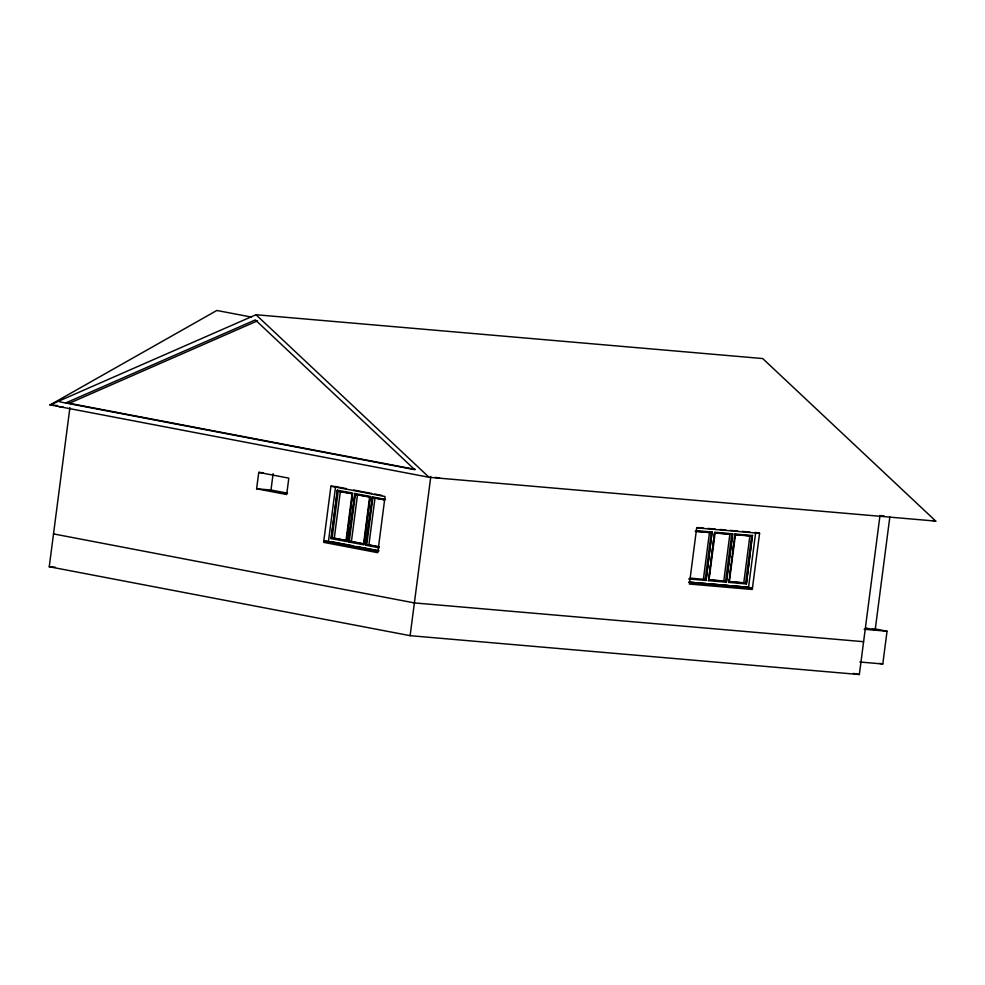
<?xml version="1.0" encoding="UTF-8"?>
<svg xmlns="http://www.w3.org/2000/svg" width="985" height="985" viewBox="0 0 985 985"><rect width="100%" height="100%" fill="white"/><g stroke="black" fill="none" stroke-linecap="round" stroke-linejoin="round"><path stroke-width="1.48" d="M880.011 515.34L859.339 674.528L410.129 635.67L49.25 566.744L69.923 407.556M258.747 472.394L288.814 478.144L286.684 494.519L256.617 488.782L258.747 472.394L263.057 472.775M287.534 493.177L270.998 490.025L273.116 473.637M330.923 486.184L323.622 542.341L377.76 552.683L385.049 496.526L330.923 486.184L336.673 486.688M378.092 550.861L328.473 541.381L335.589 486.59L346.117 488.597M331.12 538.61L337.399 490.21L331.12 538.61L346.449 541.491L348.21 527.886M338.212 491.146L352.076 493.793L345.994 540.605L332.13 537.958L338.212 491.146L351.46 493.448M346.769 540.519L334.297 538.142L340.367 491.33M348.604 524.857L351.165 505.194M351.546 502.178L352.137 497.634M348.308 541.898L354.957 493.522L348.308 541.898L363.958 544.84L370.249 496.44L354.6 493.497M355.376 494.359L369.634 497.08L363.539 544.015L349.281 541.282L355.376 494.359L368.944 496.723M364.278 543.929L351.436 541.479L357.53 494.544M364.351 541.824L366.9 522.161M367.294 519.132L369.855 499.469M365.829 545.234L372.478 496.871L365.829 545.234L379.299 547.808M379.36 547.069L366.765 544.656L372.872 497.671L384.815 499.727M378.72 546.712L368.919 544.84L375.026 497.856M410.129 635.67L430.802 476.494M705.211 579.549L711.281 532.737L709.483 532.392L703.401 579.205L705.211 579.549L690.226 578.06M706.048 580.448L712.032 531.998L706.048 580.448L688.663 578.946M708.338 580.621L726.388 582.209L732.68 533.821L714.617 532.22L708.634 580.682L710.296 565.501M710.69 562.472L714.42 533.735M729.885 534.092L731.683 534.436L725.588 581.372L723.79 581.027L729.885 534.092L714.827 532.799M734.379 538.524L734.97 533.981L728.986 582.431L729.072 579.352M729.466 576.323L731.042 564.233M731.436 561.204L732.015 556.673M732.409 553.644L733.985 541.541M749.893 535.791L751.69 536.135L745.596 583.132L743.786 582.788L749.893 535.791L745.46 535.409M746.371 583.945L752.355 535.483L746.371 583.945L728.678 582.381M755.655 532.565L748.538 587.356L688.65 582.184M759.57 533.316L752.269 589.473L689.389 584.031L696.678 527.874L759.57 533.316L755.052 532.454M868.573 628.541L865.877 628.381L875.209 629.637L889.837 516.977M859.856 661.994L882.794 663.988L887.042 631.225L875.012 628.923M57.561 405.537L50.124 404.897L255.989 314.732L762.698 358.552L935.75 521.102L429.041 477.282L50.124 404.897L216.835 310.472L251.52 317.096M65.65 402.988L255.324 319.916L414.747 469.673L59.765 401.855M66.845 403.087L69.246 403.296L257.504 320.839M50.124 404.897L53.128 404.318M59.149 406.62L63.188 406.977M256.617 488.782L270.998 490.025M697.257 527.517L703.253 528.034M707.747 528.428L715.233 529.068M719.727 529.462L725.711 529.979M730.205 530.373L737.691 531.013M742.185 531.408L749.671 532.048M696.087 530.619L712.327 532.06M734.97 533.981L752.651 535.544M735.118 534.523L742.505 535.15M697.774 531.383L708.018 532.269M731.683 534.436L715.122 533.008L709.028 579.931L725.588 581.372M751.69 536.135L735.45 534.732L729.343 581.729L745.596 583.132M695.188 531.346L711.281 532.737M332.13 537.958L334.297 538.142M349.281 541.282L351.436 541.479M346.449 541.491L352.728 493.103L337.399 490.21M328.473 541.381L323.806 540.974L377.932 551.317M366.765 544.656L368.919 544.84M708.732 579.722L723.79 581.027M729.011 581.507L743.786 582.788M689.537 582.037L694.031 582.431M700.015 582.948L706.011 583.465M711.995 583.982L717.991 584.499M722.485 584.881L728.469 585.398M734.465 585.927L740.449 586.444M689.562 582.664L752.454 588.107L746.433 586.962M864.104 629.243L887.042 631.225M49.25 566.744L55.369 567.274M863.599 641.691L414.377 602.918L53.51 533.907M872.156 628.996L875.209 629.637M932.746 520.523L935.75 521.102M881.513 515.623L884.518 516.202M69.246 403.296L415.325 469.402M732.68 533.821L726.388 582.209M435.308 477.356L439.827 478.205M353.64 490.037L371.677 493.485M374.682 494.051L382.205 495.492M372.108 496.846L385.578 499.42M372.872 497.671L384.064 499.801M330.997 541.59L353.541 545.899M356.558 546.478L379.102 550.787M879.79 663.41L882.794 663.988M853.318 673.383L859.339 674.528M255.989 314.732L429.041 477.282"/></g></svg>
